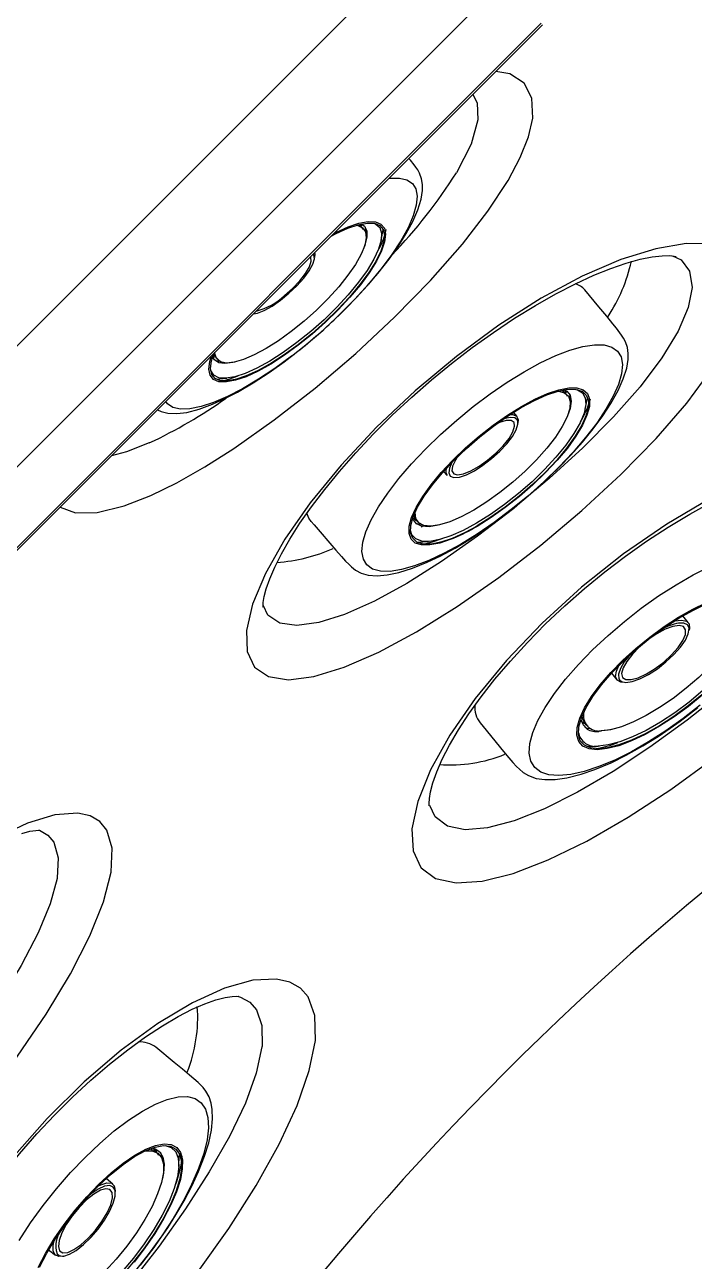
# Model space of a CAD drawing. Extents: x 527 to 611, y 788 to 934.
# Drawn here: x 538.74 to 542.11, y 872.57 to 878.79 of the extents above; entities that cross this region are included whole.
import ezdxf

# ---------------------------------------------------------------- set-up
doc = ezdxf.new("R2010")
doc.units = 0
doc.header["$MEASUREMENT"] = 0
for name, color, linetype in [('1', 4, 'Continuous'), ('BDIM_GREEN', 3, 'Continuous'), ('BDIM_YELLOW', 2, 'Continuous')]:
    doc.layers.add(name, color=color, linetype=linetype)

# ---------------------------------------------------------------- blocks, each defined once
blk = doc.blocks.new('2018 FLAIR')
at = {"layer": '1', "linetype": 'Continuous', "lineweight": 25}
for p, q in [((13.0676, 72.4586), (13.0456, 72.5054)), ((13.9082, 71.4437), (13.8817, 71.5003)), ((11.9201, 71.376), (11.9151, 71.3777))]:
    blk.add_line(p, q, dxfattribs=at)
at = {"layer": '1', "linetype": 'Continuous', "lineweight": 25, "flags": 128}
for points in [[(14.275, 74.6441), (14.3364, 74.7591), (14.3783, 74.8643), (14.3996, 74.9572), (14.3955, 75.0579), (14.3564, 75.1332), (14.2838, 75.1799), (14.2131, 75.1917)], [(14.0977, 75.0763), (14.1196, 75.0354), (14.1236, 74.9497), (14.0891, 74.8269), (14.0155, 74.6831)], [(12.4786, 73.0599), (12.6095, 73.1241), (12.7501, 73.2038), (12.897, 73.297), (13.0996, 73.44), (13.3051, 73.6002), (13.5089, 73.7743), (13.7039, 73.9563), (13.8847, 74.1416), (14.0455, 74.3248), (14.1729, 74.4894), (14.275, 74.6441), (14.275, 74.6441)], [(13.0001, 72.1974), (13.0006, 72.1968), (13.0704, 72.1497), (13.1705, 72.1338), (13.2985, 72.1496), (13.4507, 72.1959), (13.6248, 72.2718), (13.8151, 72.3741), (14.0188, 72.501), (14.2286, 72.6474), (14.4405, 72.8105), (14.6469, 72.9844), (14.8422, 73.165), (15.02, 73.3468), (15.1743, 73.5249), (15.3006, 73.6948)], [(15.2685, 74.3255), (15.17, 74.3266), (15.0175, 74.3013), (14.8425, 74.2466), (14.6483, 74.1625), (14.4423, 74.0516), (14.229, 73.9158), (14.016, 73.7597), (13.8086, 73.5868), (13.6134, 73.403), (13.4359, 73.2133), (13.2809, 73.0237), (13.1531, 72.8403), (13.0553, 72.6685), (12.9905, 72.5143), (12.9595, 72.3814), (12.9632, 72.2755), (13.0001, 72.1974)], [(13.0423, 72.504), (13.0439, 72.4986), (13.0435, 72.5045), (13.0444, 72.5224), (13.0491, 72.5513), (13.0594, 72.5911), (13.0767, 72.6409), (13.1019, 72.7), (13.1355, 72.7671), (13.1777, 72.8409), (13.2284, 72.9202), (13.2863, 73.0026), (13.353, 73.0901), (13.428, 73.1815), (13.5104, 73.2752), (13.5993, 73.3696), (13.6932, 73.4633), (13.7907, 73.5544), (13.8904, 73.6416), (13.9916, 73.7245), (14.0955, 73.8041), (14.2014, 73.88), (14.3079, 73.951), (14.4134, 74.0162), (14.5162, 74.0745), (14.6145, 74.1253), (14.7069, 74.1679), (14.792, 74.2021), (14.8698, 74.2287), (14.9397, 74.2478), (15.0001, 74.2599), (15.0495, 74.2656), (15.0865, 74.2664), (15.1104, 74.2642), (15.121, 74.2617), (15.1205, 74.262)], [(15.1022, 74.2649), (15.1458, 74.2449), (15.1876, 74.1878), (15.2004, 74.1063), (15.1815, 74.0052), (15.1301, 73.8857), (15.0488, 73.7524), (14.9388, 73.6071), (14.8049, 73.4551), (14.6508, 73.2995), (14.4819, 73.1447), (14.4088, 73.0834)], [(12.4713, 73.3247), (12.3569, 73.2789), (12.281, 73.2596)], [(13.8374, 71.1888), (13.8381, 71.1879), (13.9108, 71.1342), (14.014, 71.1113), (14.1449, 71.1199), (14.3003, 71.1586), (14.4777, 71.227), (14.6715, 71.3218), (14.8792, 71.4416), (15.0932, 71.5813), (15.3096, 71.7383)], [(15.2922, 73.0445), (15.0739, 72.9163), (14.8562, 72.7664), (14.6449, 72.5983), (14.4465, 72.4176), (14.2667, 72.2294), (14.1102, 72.0397), (13.9819, 71.8548), (13.8844, 71.68), (13.8209, 71.5219), (13.7918, 71.3841), (13.7978, 71.2729), (13.8374, 71.1888)], [(13.8792, 71.4992), (13.8793, 71.4993), (13.8784, 71.5116), (13.8797, 71.5356), (13.8856, 71.5705), (13.8975, 71.6158), (13.9169, 71.6706), (13.9444, 71.7341), (13.9806, 71.8048), (14.0253, 71.8814), (14.0784, 71.9625), (14.1393, 72.0469), (14.2091, 72.1357), (14.2872, 72.2275), (14.3726, 72.3207), (14.4642, 72.4139), (14.5606, 72.5052), (14.6602, 72.593), (14.7619, 72.6763), (14.8654, 72.7552), (14.972, 72.8305), (15.0802, 72.9014), (15.1887, 72.9667), (15.2956, 73.0256)], [(15.971, 73.2181), (16.0314, 73.186), (16.0758, 73.123), (16.0909, 73.0364), (16.0731, 72.9316), (16.0218, 72.8095), (15.9394, 72.6751), (15.8269, 72.5299), (15.6896, 72.3793), (15.5314, 72.2262), (15.358, 72.075), (15.1753, 71.9298), (14.9883, 71.794), (14.8037, 71.6727), (14.6247, 71.5679), (14.4581, 71.4844), (14.3054, 71.4235), (14.172, 71.3882), (14.0595, 71.3791), (13.9706, 71.3978), (13.9082, 71.4437), (13.9082, 71.4437)], [(12.0224, 73.001), (12.0996, 72.9721), (12.2091, 72.9742), (12.3449, 73.0075), (12.4786, 73.0599)], [(14.3501, 73.0342), (14.3039, 72.9954), (14.1214, 72.8549), (13.941, 72.7283), (13.7661, 72.618), (13.6028, 72.5287), (13.4535, 72.4619), (13.3231, 72.4206), (13.2134, 72.4056), (13.1274, 72.4184), (13.0676, 72.4586)], [(12.2225, 71.4199), (12.1735, 71.4484), (12.1116, 71.4619), (11.9969, 71.4539), (11.8589, 71.4126), (11.7009, 71.3384), (11.5283, 71.2335), (11.345, 71.0993), (11.1574, 70.9402), (10.97, 70.7588), (10.7894, 70.5615), (10.6205, 70.3523), (10.4687, 70.1384), (10.3382, 69.9252), (10.2328, 69.7197), (10.1556, 69.5278), (10.1081, 69.3555), (10.0917, 69.2086)], [(10.7755, 69.1547), (10.9441, 69.2864), (11.1206, 69.4449), (11.2993, 69.6243), (11.4773, 69.8214), (11.6483, 70.0284), (11.8084, 70.241), (11.9519, 70.4517), (12.0744, 70.6551), (12.172, 70.8453), (12.2407, 71.0165), (12.2788, 71.1651), (12.2843, 71.2858), (12.2576, 71.3772), (12.2225, 71.4199)], [(11.8294, 71.361), (11.8708, 71.3714), (11.9002, 71.3758), (11.9167, 71.3762), (11.9193, 71.376)], [(11.9614, 71.3524), (11.9911, 71.3159), (12.013, 71.2385), (12.0075, 71.1363), (12.0071, 71.1343), (11.9728, 71.0069), (11.9122, 70.8602), (11.8268, 70.697), (11.7202, 70.5225), (11.596, 70.3413), (11.458, 70.1583), (11.4085, 70.0982)], [(11.9151, 71.3776), (11.9195, 71.3767), (11.9614, 71.3524)], [(13.2312, 70.5826), (13.1777, 70.6131), (13.1113, 70.6283), (12.9915, 70.6222), (12.8493, 70.5825), (12.6883, 70.5094), (12.514, 70.4051), (12.3299, 70.2706), (12.1431, 70.1105), (11.9578, 69.927), (11.7809, 69.7267), (11.617, 69.5137), (11.4715, 69.2951), (11.3487, 69.0767)], [(12.7165, 69.1567), (12.8707, 69.3739), (13.0078, 69.5892), (13.1236, 69.7973), (13.2142, 69.992), (13.2756, 70.1675), (13.3063, 70.32), (13.3043, 70.4441), (13.2703, 70.5387), (13.2312, 70.5826)], [(11.3879, 69.1129), (11.4442, 69.2161), (11.5076, 69.3225), (11.5776, 69.4306), (11.6535, 69.5389), (11.7342, 69.6459), (11.8186, 69.75), (11.9056, 69.8498), (11.9942, 69.9442), (12.0846, 70.034), (12.1772, 70.1195), (12.2704, 70.1995), (12.3627, 70.2726), (12.4521, 70.3375), (12.537, 70.3934), (12.6156, 70.4397), (12.6865, 70.4761), (12.7501, 70.5037), (12.8061, 70.5233), (12.8525, 70.5352), (12.8877, 70.5406), (12.9106, 70.5413), (12.9208, 70.5403), (12.9202, 70.5405)], [(12.9198, 70.5403), (12.9304, 70.5379), (12.9763, 70.5118)], [(12.9763, 70.5118), (13.0094, 70.4742), (13.0374, 70.3942), (13.038, 70.2892), (13.0377, 70.2866), (13.0093, 70.1555), (12.9544, 70.0048), (12.8743, 69.8372), (12.7729, 69.6582), (12.6536, 69.4724), (12.5202, 69.2848), (12.3777, 69.102), (12.2289, 68.9276), (12.0795, 68.7691), (11.931, 68.6287), (11.7884, 68.5124), (11.6534, 68.4221), (11.5295, 68.3614), (11.4195, 68.3319), (11.3132, 68.3388), (11.2338, 68.3888), (11.2031, 68.442)]]:
    blk.add_lwpolyline(points, dxfattribs=at)
at = {"layer": '1', "linetype": 'Continuous', "lineweight": 25}
for centre, radius, start, end in [((11.8065, 76.0798), 2.6135, 316.14889, 327.69474), ((14.1029, 74.4104), 0.8109, 326.33866, 347.70011), ((11.4377, 75.5389), 2.4435, 295.02314, 305.52691), ((13.0562, 73.5664), 0.8444, 273.84487, 293.77113), ((24.7016, 59.7177), 14.7666, 119.57089, 150.42536), ((13.985, 72.443), 0.7376, 265.73765, 291.84842), ((11.9774, 70.4349), 0.7372, 338.14874, 4.2899), ((28.7644, 55.6547), 18.3501, 129.76403, 140.23267)]:
    blk.add_arc(centre, radius, start, end, dxfattribs=at)
at = {"layer": 'BDIM_GREEN', "linetype": 'Continuous', "lineweight": 25}
for p, q in [((14.205, 76.212), (8.2081, 70.215)), ((14.734, 76.1321), (8.2879, 69.6861)), ((14.4415, 75.4349), (8.9851, 69.9785)), ((8.9925, 69.9711), (14.4489, 75.4275)), ((13.5347, 74.4251), (13.5398, 74.4155)), ((13.557, 74.41), (13.558, 74.3862)), ((13.6376, 74.3433), (13.6476, 74.3965)), ((12.7997, 73.7548), (12.7908, 73.761)), ((12.8267, 73.7334), (12.8032, 73.7372)), ((12.8064, 73.6456), (12.8604, 73.6495)), ((14.6627, 73.495), (14.675, 73.5503)), ((14.3205, 73.457), (14.3028, 73.4783)), ((13.9509, 73.181), (13.969, 73.16)), ((13.81, 72.9366), (13.8168, 72.9328)), ((13.8178, 72.826), (13.8743, 72.829)), ((15.1812, 72.4211), (15.1543, 72.4551)), ((14.7953, 72.1659), (14.8228, 72.1324)), ((14.6732, 71.7978), (14.6696, 71.7977)), ((14.6801, 71.7979), (14.6732, 71.7978)), ((14.6801, 71.7979), (14.735, 71.8003)), ((12.4925, 69.7774), (12.5091, 69.759)), ((12.6197, 69.685), (12.6221, 69.7399)), ((12.6223, 69.7504), (12.6221, 69.7399)), ((12.2876, 69.5972), (12.2541, 69.6247)), ((11.9649, 69.2657), (11.9989, 69.2388))]:
    blk.add_line(p, q, dxfattribs=at)
at = {"layer": 'BDIM_GREEN', "linetype": 'Continuous', "lineweight": 25, "flags": 128}
for points in [[(13.4078, 73.9501), (13.4261, 73.9671), (13.4593, 73.9998), (13.513, 74.055), (13.5667, 74.1139), (13.6208, 74.1772), (13.6768, 74.2488), (13.7252, 74.3173), (13.763, 74.3776), (13.7957, 74.4379), (13.8215, 74.4966), (13.8382, 74.5501), (13.8453, 74.5946), (13.8453, 74.6243), (13.8406, 74.6529), (13.8303, 74.6804), (13.8208, 74.6972), (13.8112, 74.7114), (13.8027, 74.7229), (13.7841, 74.7459), (13.7764, 74.755)], [(13.5106, 74.4187), (13.5192, 74.4173), (13.544, 74.4062), (13.5583, 74.3855), (13.5618, 74.3557), (13.5543, 74.3179), (13.5361, 74.2729), (13.5077, 74.2223), (13.4699, 74.1673), (13.4237, 74.1096), (13.3706, 74.0508), (13.312, 73.9926), (13.2496, 73.9368), (13.1853, 73.8849)], [(13.6005, 74.4294), (13.6103, 74.4253), (13.6304, 74.4072), (13.6396, 74.3796), (13.6376, 74.3433), (13.6245, 74.2991), (13.6006, 74.2483), (13.5666, 74.1921), (13.5233, 74.1321), (13.4719, 74.0696), (13.4136, 74.0065), (13.3501, 73.9442), (13.2829, 73.8845), (13.2137, 73.8289)], [(13.3849, 74.3635), (13.4103, 74.3769), (13.4692, 74.404), (13.5219, 74.4219), (13.5671, 74.4303), (13.6036, 74.4288), (13.6306, 74.4177), (13.6474, 74.397), (13.6535, 74.3674), (13.6489, 74.3296), (13.6337, 74.2844), (13.6081, 74.2331), (13.573, 74.1769), (13.529, 74.1171), (13.4773, 74.0552), (13.4192, 73.9928), (13.3562, 73.9314), (13.2896, 73.8725), (13.2213, 73.8176)], [(13.5377, 74.4263), (13.5534, 74.4147), (13.5647, 74.3914), (13.5654, 74.3597), (13.5556, 74.3202), (13.5517, 74.3098)], [(13.6531, 74.3446), (13.6511, 74.335), (13.6357, 74.2894), (13.6099, 74.2376), (13.5743, 74.1808), (13.5299, 74.1204), (13.4778, 74.0579), (13.4191, 73.9949), (13.3554, 73.9329), (13.2882, 73.8734), (13.2191, 73.8179)], [(12.9948, 73.9734), (13.0151, 73.9773), (13.0495, 73.9908), (13.0891, 74.0129), (13.1313, 74.0422), (13.1736, 74.0769), (13.2132, 74.1148), (13.2478, 74.1535), (13.275, 74.1906), (13.2932, 74.2238), (13.3013, 74.2509), (13.2987, 74.2703), (13.2976, 74.2722)], [(13.1507, 74.0653), (13.1914, 74.1016), (13.2276, 74.1398), (13.2567, 74.1771), (13.2765, 74.2108), (13.2856, 74.2383), (13.2833, 74.2576), (13.281, 74.2609)], [(13.3014, 74.2806), (13.3028, 74.2748), (13.3017, 74.2573)], [(14.3647, 73.0481), (14.4493, 73.1227), (14.4825, 73.1537), (14.5362, 73.2063), (14.5907, 73.2633), (14.6489, 73.3285), (14.7027, 73.3945), (14.7518, 73.4611), (14.7925, 73.5234), (14.829, 73.5888), (14.8548, 73.6465), (14.8718, 73.7), (14.8792, 73.7438), (14.8796, 73.7741), (14.8751, 73.8045), (14.8651, 73.8332), (14.8558, 73.8508), (14.8462, 73.8658), (14.8377, 73.878), (14.8201, 73.9011), (14.8019, 73.9238), (14.7712, 73.9611), (14.7323, 74.0082), (14.6616, 74.0936)], [(12.5129, 73.4915), (12.5306, 73.4826), (12.5651, 73.4736), (12.6098, 73.4717), (12.6596, 73.478), (12.722, 73.4941), (12.7897, 73.5191), (12.8547, 73.5487), (12.9146, 73.58), (12.9935, 73.6261), (13.0739, 73.6784), (13.1501, 73.7327), (13.2104, 73.7787), (13.2601, 73.8187), (13.3436, 73.8904)], [(13.1853, 73.8849), (13.1208, 73.8383), (13.0581, 73.7985), (12.9989, 73.7666), (12.945, 73.7435), (12.8978, 73.7299), (12.8587, 73.7261), (12.829, 73.7323), (12.8094, 73.7483), (12.8004, 73.7737), (12.7999, 73.7804)], [(13.2213, 73.8176), (13.1528, 73.7679), (13.0859, 73.7248), (13.0222, 73.6893), (12.9633, 73.6622), (12.9106, 73.6443), (12.8654, 73.636), (12.8289, 73.6374), (12.8019, 73.6486), (12.7851, 73.6692), (12.7789, 73.6988), (12.7835, 73.7366), (12.7946, 73.7713)], [(13.2137, 73.8289), (13.1444, 73.7787), (13.0769, 73.7354), (13.0127, 73.7), (12.9536, 73.6734), (12.9011, 73.6564), (12.8565, 73.6493), (12.8211, 73.6524), (12.7958, 73.6656), (12.7811, 73.6885), (12.779, 73.6962)], [(13.2191, 73.8179), (13.15, 73.7677), (13.0824, 73.7242), (13.0181, 73.6883), (12.9586, 73.661), (12.9053, 73.6429), (12.8597, 73.6345), (12.8574, 73.6343)], [(14.0354, 72.8141), (13.9539, 72.7695), (13.8765, 72.7331), (13.8046, 72.7055), (13.7393, 72.6871), (13.6819, 72.6784), (13.6333, 72.6794), (13.5942, 72.6902), (13.5655, 72.7105), (13.5476, 72.74), (13.5407, 72.7783), (13.5451, 72.8245), (13.5605, 72.878), (13.5869, 72.9379), (13.6236, 73.003), (13.6702, 73.0724), (13.7257, 73.1447), (13.7893, 73.2189), (13.8598, 73.2935), (13.9361, 73.3674), (14.0168, 73.4392), (14.1005, 73.5078), (14.1859, 73.5719), (14.2715, 73.6305), (14.3558, 73.6825), (14.4373, 73.7272), (14.5147, 73.7636), (14.5866, 73.7912), (14.6518, 73.8095), (14.7092, 73.8182), (14.7579, 73.8172), (14.7969, 73.8064), (14.8256, 73.7861), (14.8436, 73.7566), (14.8504, 73.7184), (14.8461, 73.6721), (14.8306, 73.6186), (14.8043, 73.5588), (14.7675, 73.4936), (14.721, 73.4243), (14.6654, 73.3519), (14.6019, 73.2778), (14.5313, 73.2031), (14.4551, 73.1293), (14.3744, 73.0574), (14.2906, 72.9889), (14.2052, 72.9248), (14.1196, 72.8662), (14.0354, 72.8141)], [(12.9034, 73.7311), (12.8919, 73.7283), (12.8517, 73.7231), (12.8204, 73.7276), (12.7987, 73.7416), (12.7892, 73.7582)], [(12.9166, 73.6606), (12.8689, 73.6435), (12.8399, 73.6358)], [(14.1197, 72.9048), (14.0521, 72.8683), (13.9888, 72.8401), (13.9316, 72.8209), (13.8817, 72.8112), (13.8404, 72.8113), (13.8087, 72.8211), (13.7874, 72.8403), (13.7771, 72.8686), (13.7779, 72.9052), (13.7898, 72.9492), (13.8127, 72.9996), (13.8458, 73.055), (13.8884, 73.1142), (13.9395, 73.1756), (13.9977, 73.2378), (14.0617, 73.2993), (14.1298, 73.3584), (14.2005, 73.4138), (14.2719, 73.4641), (14.3422, 73.5081), (14.4099, 73.5446), (14.4731, 73.5728), (14.5304, 73.592), (14.5803, 73.6016), (14.6215, 73.6016), (14.6532, 73.5918), (14.6745, 73.5726), (14.6849, 73.5443), (14.684, 73.5077), (14.6721, 73.4637), (14.6492, 73.4133), (14.6161, 73.3579), (14.5735, 73.2987), (14.5224, 73.2373), (14.4642, 73.1751), (14.4002, 73.1136), (14.3321, 73.0545), (14.2614, 72.9991), (14.1901, 72.9488), (14.1197, 72.9048)], [(14.1226, 72.9082), (14.0561, 72.8723), (13.9938, 72.8445), (13.9375, 72.8256), (13.8884, 72.8161), (13.8477, 72.8161), (13.8166, 72.8258), (13.7956, 72.8447), (13.7854, 72.8726), (13.7862, 72.9086), (13.798, 72.9519), (13.8205, 73.0014), (13.8531, 73.056), (13.895, 73.1142), (13.9453, 73.1747), (14.0026, 73.2359), (14.0656, 73.2964), (14.1326, 73.3546), (14.2021, 73.4091), (14.2724, 73.4586), (14.3416, 73.5019), (14.4082, 73.5378), (14.4704, 73.5656), (14.5268, 73.5845), (14.5759, 73.594), (14.6165, 73.5939), (14.6477, 73.5843), (14.6687, 73.5654), (14.6789, 73.5375), (14.6781, 73.5015), (14.6663, 73.4582), (14.6438, 73.4086), (14.6112, 73.3541), (14.5692, 73.2958), (14.519, 73.2354), (14.4617, 73.1742), (14.3987, 73.1137), (14.3317, 73.0555), (14.2621, 73.001), (14.1919, 72.9515), (14.1226, 72.9082)], [(14.528, 73.5848), (14.5287, 73.5847), (14.559, 73.5765), (14.5788, 73.5588), (14.5878, 73.532), (14.5855, 73.497), (14.572, 73.4548), (14.5478, 73.4065), (14.5135, 73.3536), (14.4702, 73.2976), (14.419, 73.24), (14.3615, 73.1827), (14.2993, 73.1271), (14.2342, 73.0749), (14.168, 73.0277), (14.1027, 72.9867)], [(14.6234, 73.5928), (14.625, 73.5922), (14.6498, 73.5763), (14.6637, 73.5509), (14.6662, 73.5169), (14.6572, 73.4749), (14.6371, 73.4262), (14.6062, 73.372), (14.5655, 73.3137), (14.516, 73.2528), (14.459, 73.1908), (14.3958, 73.1295), (14.3283, 73.0704), (14.2581, 73.0149), (14.187, 72.9646), (14.1169, 72.9208)], [(14.558, 73.5925), (14.5713, 73.585), (14.5876, 73.5643), (14.5931, 73.535), (14.5877, 73.498), (14.5741, 73.46)], [(14.558, 73.5925), (14.5619, 73.5872), (14.5673, 73.5764)], [(14.5843, 73.5706), (14.5857, 73.5552), (14.5852, 73.5449)], [(14.6782, 73.4957), (14.6685, 73.4632), (14.6458, 73.4132), (14.6129, 73.3581), (14.5705, 73.2993), (14.5197, 73.2382), (14.4619, 73.1764), (14.3983, 73.1153), (14.3305, 73.0565), (14.2603, 73.0014), (14.1894, 72.9514), (14.1194, 72.9077)], [(14.2847, 73.4667), (14.2991, 73.4668), (14.3181, 73.4594), (14.3262, 73.4426), (14.3246, 73.4234)], [(14.0026, 73.1502), (14.0029, 73.1502), (14.0304, 73.1526), (14.0654, 73.1644), (14.1058, 73.1848), (14.149, 73.2125), (14.1923, 73.2458), (14.233, 73.2826), (14.2686, 73.3206), (14.2967, 73.3574), (14.3156, 73.3907), (14.3242, 73.4184), (14.3245, 73.4287)], [(14.1293, 73.2073), (14.1724, 73.2379), (14.2139, 73.2732), (14.2506, 73.3106), (14.28, 73.3474), (14.2997, 73.3807), (14.3084, 73.4082), (14.3054, 73.4277), (14.291, 73.4379), (14.2661, 73.438), (14.2327, 73.4279), (14.2206, 73.4227)], [(14.0195, 73.2528), (14.0102, 73.2383), (13.9958, 73.2076), (13.993, 73.1839), (14.0018, 73.1689), (14.0216, 73.1637), (14.0511, 73.1687), (14.0879, 73.1836), (14.1293, 73.2073)], [(13.2843, 72.93), (13.3, 72.9118), (13.4095, 72.785), (13.4376, 72.7528), (13.4583, 72.7301), (13.4737, 72.7142), (13.4879, 72.701), (13.5086, 72.6849), (13.5364, 72.6701), (13.5715, 72.66), (13.6166, 72.6562), (13.6674, 72.6604), (13.7252, 72.6725), (13.7944, 72.6942), (13.8679, 72.724), (13.9332, 72.7552), (14.0085, 72.7959), (14.0858, 72.8425), (14.1633, 72.8938), (14.2246, 72.9375), (14.2742, 72.9749), (14.3338, 73.0224), (14.3647, 73.0481)], [(13.2844, 72.93), (13.273, 72.9467), (13.2637, 72.9713)], [(13.9237, 72.9105), (13.923, 72.9103), (13.8782, 72.903), (13.8421, 72.9052), (13.8155, 72.9168), (13.7992, 72.9375), (13.7957, 72.9485)], [(13.81, 72.9366), (13.8007, 72.9433), (13.7957, 72.9485)], [(14.1027, 72.9867), (14.0401, 72.9531), (13.9821, 72.928), (13.9303, 72.9119), (13.8862, 72.9055), (13.8511, 72.9089), (13.8259, 72.9219), (13.8115, 72.9442), (13.8082, 72.9752), (13.8083, 72.9768)], [(14.1169, 72.9208), (14.0496, 72.8845), (13.9868, 72.8567), (13.9302, 72.8382), (13.8813, 72.8295), (13.8412, 72.8306), (13.8111, 72.8417), (13.7917, 72.8624), (13.7844, 72.8841)], [(13.8381, 72.9137), (13.8234, 72.9159), (13.8129, 72.9189)], [(13.9426, 72.8416), (13.8931, 72.8248), (13.8542, 72.8154)], [(14.5313, 71.6512), (14.4807, 71.6553), (14.4398, 71.669), (14.4094, 71.692), (14.3899, 71.724), (14.3818, 71.7644), (14.3851, 71.8126), (14.3998, 71.8676), (14.4257, 71.9286), (14.4622, 71.9946), (14.5089, 72.0643), (14.5647, 72.1366), (14.629, 72.2103), (14.7004, 72.284), (14.7778, 72.3566), (14.8599, 72.4268), (14.9453, 72.4934), (15.0324, 72.5553), (15.1199, 72.6113), (15.2062, 72.6606), (15.2899, 72.7023)], [(15.2418, 72.0053), (15.1565, 71.9387), (15.0693, 71.8768), (14.9818, 71.8208), (14.8955, 71.7715), (14.8119, 71.7298), (14.7323, 71.6965), (14.6582, 71.672), (14.5908, 71.6568), (14.5313, 71.6512)], [(14.724, 71.7815), (14.6826, 71.7857), (14.6511, 71.7994), (14.6303, 71.8224), (14.6207, 71.854), (14.6225, 71.8935), (14.6357, 71.9399), (14.6599, 71.9921), (14.6947, 72.0487), (14.739, 72.1084), (14.7918, 72.1698), (14.8519, 72.2312), (14.9177, 72.2912), (14.9876, 72.3483), (15.06, 72.4011), (15.1329, 72.4484), (15.2046, 72.4888), (15.2734, 72.5215)], [(15.2521, 72.0564), (15.1822, 71.9993), (15.1099, 71.9464), (15.0369, 71.8992), (14.9652, 71.8588), (14.8964, 71.826), (14.8322, 71.8019), (14.7743, 71.7869), (14.724, 71.7815)], [(14.7309, 71.7863), (14.6901, 71.7904), (14.6591, 71.8039), (14.6386, 71.8265), (14.6292, 71.8577), (14.6309, 71.8965), (14.6439, 71.9422), (14.6678, 71.9936), (14.702, 72.0493), (14.7456, 72.1081), (14.7976, 72.1684), (14.8567, 72.2289), (14.9215, 72.2879), (14.9903, 72.3441), (15.0615, 72.3961), (15.1333, 72.4426), (15.2039, 72.4824), (15.2716, 72.5146)], [(15.2506, 72.0568), (15.1818, 72.0006), (15.1106, 71.9486), (15.0388, 71.9022), (14.9682, 71.8623), (14.9005, 71.8301), (14.8374, 71.8064), (14.7803, 71.7916), (14.7309, 71.7863)], [(15.4795, 72.555), (15.4874, 72.5518), (15.513, 72.533), (15.5273, 72.505), (15.5301, 72.4687), (15.5211, 72.4249), (15.5007, 72.3748), (15.4694, 72.3197), (15.428, 72.261), (15.3775, 72.2002), (15.3193, 72.139), (15.2549, 72.0788), (15.186, 72.0212), (15.1142, 71.9678), (15.0416, 71.9199), (14.9699, 71.8788), (14.9011, 71.8455), (14.8368, 71.8209), (14.7789, 71.8056), (14.7287, 71.8001)], [(15.3738, 72.5493), (15.383, 72.5486), (15.4162, 72.5395), (15.4389, 72.5211), (15.4505, 72.4937), (15.4507, 72.4583), (15.4394, 72.4159), (15.4171, 72.3676), (15.3842, 72.3149), (15.3419, 72.2592), (15.2913, 72.2022), (15.2338, 72.1455), (15.1711, 72.0908), (15.105, 72.0396), (15.0375, 71.9933), (14.9704, 71.9534), (14.9057, 71.921), (14.8452, 71.8969), (14.7907, 71.882), (14.7438, 71.8766)], [(15.5399, 72.4361), (15.5306, 72.4074), (15.5064, 72.3555), (15.4719, 72.2992), (15.4279, 72.2399), (15.3753, 72.1789), (15.3156, 72.1179), (15.2502, 72.0582), (15.1807, 72.0014), (15.1088, 71.9489), (15.0363, 71.902), (14.965, 71.8618), (14.8966, 71.8292), (14.8329, 71.8053), (14.7753, 71.7904), (14.7318, 71.7851)], [(14.8458, 72.1241), (14.8681, 72.1196), (14.8999, 72.1242), (14.9384, 72.1379), (14.9813, 72.1599), (15.0259, 72.1888), (15.0693, 72.2228), (15.1088, 72.2597), (15.142, 72.2973), (15.1668, 72.3331), (15.1815, 72.3649), (15.1853, 72.3908), (15.1839, 72.3983)], [(14.8944, 72.1343), (14.9297, 72.1438), (14.9707, 72.1627), (15.0145, 72.1894), (15.0578, 72.2221), (15.0974, 72.2584), (15.1303, 72.2955), (15.1542, 72.3306), (15.1671, 72.3613), (15.1682, 72.3851), (15.1575, 72.4004), (15.1356, 72.406), (15.1042, 72.4015), (15.0657, 72.3872), (15.0228, 72.3642), (14.9789, 72.3342), (14.937, 72.2994), (14.9005, 72.2624), (14.8718, 72.2259), (14.8533, 72.1927), (14.8461, 72.1652), (14.851, 72.1454), (14.8675, 72.1349), (14.8944, 72.1343)], [(15.1088, 72.4274), (15.1145, 72.429), (15.1477, 72.4338), (15.1718, 72.4287), (15.1852, 72.4141), (15.187, 72.3909), (15.1852, 72.3822)], [(14.8599, 72.1201), (14.8426, 72.1214), (14.8238, 72.1313), (14.8161, 72.1504), (14.8201, 72.1774), (14.832, 72.2044)], [(14.8818, 72.2525), (14.8598, 72.2238), (14.8399, 72.1897), (14.8305, 72.1607), (14.8323, 72.1385), (14.8351, 72.1331)], [(14.1348, 71.9163), (14.1496, 71.8982), (14.253, 71.7726), (14.2796, 71.7407), (14.2994, 71.7177), (14.318, 71.6974), (14.3324, 71.6833), (14.3515, 71.6676), (14.378, 71.6515), (14.4172, 71.6374), (14.4608, 71.631), (14.5114, 71.6315), (14.5703, 71.6398), (14.6424, 71.6578), (14.7123, 71.6818), (14.7934, 71.7162), (14.8694, 71.7537), (14.9533, 71.8006), (15.0295, 71.8479), (15.091, 71.8892), (15.1413, 71.9252), (15.2301, 71.9935)], [(14.661, 71.9109), (14.6532, 71.9163), (14.6426, 71.9275)], [(14.6918, 71.8859), (14.6754, 71.889), (14.6633, 71.893)], [(14.7943, 71.8827), (14.7784, 71.8792), (14.7317, 71.874)], [(12.4265, 69.1899), (12.495, 69.279), (12.5215, 69.3157), (12.5637, 69.3776), (12.605, 69.4428), (12.6457, 69.5125), (12.6844, 69.586), (12.7191, 69.6609), (12.749, 69.7373), (12.7699, 69.8051), (12.7837, 69.8689), (12.7895, 69.9257), (12.788, 69.9714), (12.7824, 70.0036), (12.7717, 70.0351), (12.7557, 70.064), (12.7417, 70.082), (12.7278, 70.0969), (12.7163, 70.1079), (12.695, 70.127), (12.6737, 70.1452), (12.6383, 70.1745), (12.5961, 70.2093), (12.5037, 70.2852)], [(11.8173, 69.3142), (11.8744, 69.4017), (11.937, 69.4887), (12.0043, 69.5736), (12.075, 69.6551), (12.1479, 69.7316), (12.2217, 69.802), (12.2952, 69.8649), (12.3672, 69.9193), (12.4364, 69.9644), (12.5016, 69.9992), (12.5617, 70.0233), (12.6157, 70.0362), (12.6627, 70.0376), (12.7018, 70.0277), (12.7323, 70.0064), (12.7539, 69.9743), (12.766, 69.9318), (12.7685, 69.8797), (12.7614, 69.8188), (12.7447, 69.7502), (12.7187, 69.6752), (12.684, 69.5949), (12.641, 69.5107), (12.5906, 69.4241), (12.5335, 69.3365), (12.4708, 69.2496), (12.4036, 69.1646)], [(11.9128, 69.1783), (11.9492, 69.2487), (11.993, 69.3212), (12.043, 69.3941), (12.098, 69.4655), (12.1566, 69.5337), (12.2175, 69.597), (12.2791, 69.6539), (12.3398, 69.7029), (12.3983, 69.7428), (12.453, 69.7728), (12.5026, 69.7919), (12.5459, 69.7998), (12.5818, 69.7962), (12.6095, 69.7813), (12.6282, 69.7554), (12.6375, 69.7192), (12.6372, 69.6735), (12.6272, 69.6194), (12.6079, 69.5584), (12.5797, 69.4919), (12.5432, 69.4215), (12.4994, 69.3489), (12.4495, 69.2761), (12.3944, 69.2047)], [(11.9194, 69.1796), (11.9553, 69.2489), (11.9984, 69.3203), (12.0476, 69.392), (12.1017, 69.4623), (12.1595, 69.5294), (12.2194, 69.5917), (12.2799, 69.6477), (12.3397, 69.6959), (12.3973, 69.7353), (12.4511, 69.7647), (12.4999, 69.7835), (12.5426, 69.7913), (12.5779, 69.7878), (12.6051, 69.7731), (12.6236, 69.7476), (12.6327, 69.712), (12.6324, 69.667), (12.6226, 69.6138), (12.6036, 69.5537), (12.5758, 69.4883), (12.5399, 69.419), (12.4969, 69.3476), (12.4476, 69.2759), (12.3935, 69.2056)], [(12.5506, 69.7915), (12.5817, 69.7814), (12.604, 69.7599), (12.6167, 69.7276), (12.6198, 69.6852), (12.6129, 69.6339), (12.5964, 69.575), (12.5706, 69.5101), (12.5362, 69.4408), (12.4941, 69.3689), (12.4454, 69.2963), (12.3914, 69.2248), (12.3334, 69.1563), (12.273, 69.0926), (12.2117, 69.0354), (12.1511, 68.986), (12.0928, 68.9459), (12.0383, 68.9159)], [(12.4851, 69.7787), (12.5005, 69.775), (12.5246, 69.7593), (12.5399, 69.733), (12.546, 69.6969), (12.5426, 69.6518), (12.5373, 69.6259)], [(12.4486, 69.7635), (12.4506, 69.7638), (12.4863, 69.7641), (12.514, 69.753), (12.5329, 69.7307), (12.5423, 69.698), (12.5421, 69.6558), (12.5323, 69.6052), (12.5131, 69.5478), (12.4851, 69.4851), (12.4492, 69.4191), (12.4062, 69.3515), (12.3575, 69.2844), (12.3045, 69.2197), (12.2487, 69.1591), (12.1916, 69.1046), (12.135, 69.0576), (12.0805, 69.0195), (12.0296, 68.9914)], [(12.527, 69.7567), (12.529, 69.7513), (12.5341, 69.7282)], [(12.6349, 69.6882), (12.6337, 69.6724), (12.6238, 69.6186), (12.6046, 69.558), (12.5765, 69.4918), (12.5403, 69.4219), (12.4968, 69.3498), (12.4471, 69.2773), (12.3924, 69.2063), (12.3341, 69.1386), (12.2736, 69.0756), (12.2125, 69.0191), (12.1521, 68.9704), (12.094, 68.9307), (12.0396, 68.9009)], [(12.2156, 69.588), (12.2276, 69.594), (12.2578, 69.6035), (12.2808, 69.6013), (12.2951, 69.5876), (12.2999, 69.5633), (12.2999, 69.5601)], [(12.0918, 69.2673), (12.1272, 69.2918), (12.1644, 69.3253), (12.2004, 69.3653), (12.2328, 69.4087), (12.259, 69.4524), (12.2772, 69.4932), (12.286, 69.5279), (12.2847, 69.5541), (12.2734, 69.5698), (12.253, 69.5737), (12.225, 69.5658), (12.1915, 69.5464), (12.1549, 69.5171), (12.118, 69.48), (12.0834, 69.4379), (12.0538, 69.3939), (12.0314, 69.3513), (12.0178, 69.3132), (12.014, 69.2824), (12.0204, 69.2613), (12.0363, 69.2514), (12.0608, 69.2534), (12.0918, 69.2673)], [(12.0343, 69.2346), (12.0406, 69.2351), (12.0695, 69.2441), (12.1035, 69.2637), (12.1404, 69.2927), (12.1779, 69.3292), (12.2137, 69.3709), (12.2456, 69.4152), (12.2714, 69.4593), (12.2896, 69.5005), (12.2991, 69.5361), (12.2993, 69.564), (12.2988, 69.5658)], [(12.2147, 69.572), (12.179, 69.5475), (12.1675, 69.5382)], [(12.0378, 69.2348), (12.0158, 69.2325), (11.997, 69.2405), (11.9874, 69.2597), (11.9875, 69.2888), (11.9926, 69.3112)]]:
    blk.add_lwpolyline(points, dxfattribs=at)
at = {"layer": 'BDIM_GREEN', "linetype": 'Continuous', "lineweight": 25}
for centre, radius, start, end in [((13.2849, 74.4834), 0.3878, 329.86405, 347.12545), ((12.9302, 74.2995), 0.3217, 284.19593, 313.27799), ((14.582, 74.024), 0.1057, 41.12661, 73.43434), ((11.525, 75.928), 2.7307, 307.45647, 313.38412), ((14.2783, 73.6559), 0.4256, 327.90038, 345.1718), ((14.0023, 73.1819), 0.0399, 157.80691, 213.32254), ((13.7994, 73.3784), 0.5691, 277.23341, 304.21348), ((15.1895, 72.1363), 0.288, 101.44029, 118.69131), ((14.2426, 71.9974), 0.135, 176.43297, 216.94129), ((14.7312, 71.9526), 0.0771, 165.87095, 279.36524), ((14.7168, 71.9494), 0.0769, 190.85044, 281.1814), ((14.7124, 71.8836), 0.0851, 189.58032, 281.06563), ((14.6253, 72.3225), 0.5435, 279.6016, 291.80262), ((12.4222, 70.1756), 0.1367, 53.37188, 92.46813), ((12.1393, 69.7805), 0.4994, 337.92788, 355.2706), ((12.1323, 69.2856), 0.1311, 140.58029, 197.43623)]:
    blk.add_arc(centre, radius, start, end, dxfattribs=at)
at = {"layer": 'BDIM_YELLOW', "linetype": 'Continuous', "lineweight": 25}
blk.add_line((13.2976, 74.2722), (13.2958, 74.2744), dxfattribs=at)
at = {"layer": 'BDIM_YELLOW', "linetype": 'Continuous', "lineweight": 25, "flags": 128}
for points in [[(13.6763, 74.6549), (13.6813, 74.6555), (13.7286, 74.6567), (13.7664, 74.648), (13.7943, 74.6296), (13.8115, 74.6016), (13.818, 74.5646), (13.8134, 74.5193), (13.7981, 74.4664), (13.7721, 74.4067), (13.7359, 74.3415), (13.6903, 74.2716), (13.6358, 74.1985), (13.5735, 74.1232), (13.5045, 74.0471), (13.4299, 73.9715), (13.4006, 73.9434)], [(13.3977, 74.3763), (13.4122, 74.3838), (13.472, 74.4113), (13.5256, 74.4295), (13.5715, 74.438), (13.6086, 74.4366), (13.636, 74.4252), (13.6531, 74.4042), (13.6593, 74.3742), (13.6547, 74.3357), (13.6392, 74.2899), (13.6132, 74.2377), (13.5775, 74.1806), (13.5328, 74.1198), (13.4803, 74.057), (13.4213, 73.9936), (13.3572, 73.9312), (13.2896, 73.8713), (13.2201, 73.8155)], [(13.5241, 74.4225), (13.5333, 74.4166), (13.5469, 74.3979)], [(13.2201, 73.8155), (13.1506, 73.765), (13.0826, 73.7212), (13.0179, 73.6851), (12.958, 73.6576), (12.9044, 73.6394), (12.8586, 73.631), (12.8214, 73.6324), (12.794, 73.6438), (12.777, 73.6647), (12.7707, 73.6948), (12.7754, 73.7332), (12.7845, 73.7631)], [(13.1857, 73.7603), (13.1021, 73.6992), (13.0199, 73.6445), (12.9403, 73.5972), (12.8648, 73.5581), (12.7947, 73.5278), (12.7312, 73.5069), (12.6753, 73.4957), (12.628, 73.4945), (12.5901, 73.5032), (12.5623, 73.5217), (12.5537, 73.5323)], [(12.8164, 73.7459), (12.8002, 73.7601), (12.7941, 73.7727)], [(14.3245, 73.4287), (14.3219, 73.4387), (14.3088, 73.4504), (14.2858, 73.4528), (14.2543, 73.4456), (14.2519, 73.4448)], [(13.9925, 73.2256), (13.9801, 73.1976), (13.9769, 73.1734), (13.9847, 73.1572), (14.0026, 73.1502)], [(13.815, 72.936), (13.8028, 72.9562), (13.8014, 72.9608)], [(13.8381, 72.9029), (13.8471, 72.9072), (13.8507, 72.909)], [(15.1839, 72.3983), (15.178, 72.409), (15.1599, 72.4185), (15.1323, 72.4186)], [(14.8351, 72.1331), (14.8451, 72.1245), (14.8458, 72.1241)], [(12.2988, 69.5658), (12.29, 69.5823), (12.272, 69.5899), (12.2464, 69.5864), (12.2147, 69.572)], [(12.0072, 69.2463), (12.0186, 69.2372), (12.0343, 69.2346)]]:
    blk.add_lwpolyline(points, dxfattribs=at)
at = {"layer": 'BDIM_YELLOW', "linetype": 'Continuous', "lineweight": 25}
for centre, radius, start, end in [((14.5248, 73.5407), 0.0522, 20.14272, 67.30091), ((14.7091, 71.9549), 0.0623, 184.58518, 239.08268), ((12.4641, 69.7092), 0.0641, 31.73743, 84.5947)]:
    blk.add_arc(centre, radius, start, end, dxfattribs=at)

msp = doc.modelspace()

# ---------------------------------------------------------------- block references
at = {"layer": '1'}
msp.add_blockref('2018 FLAIR', (526.8953, 803.3624), dxfattribs=at)

doc.saveas('drawing.dxf')
